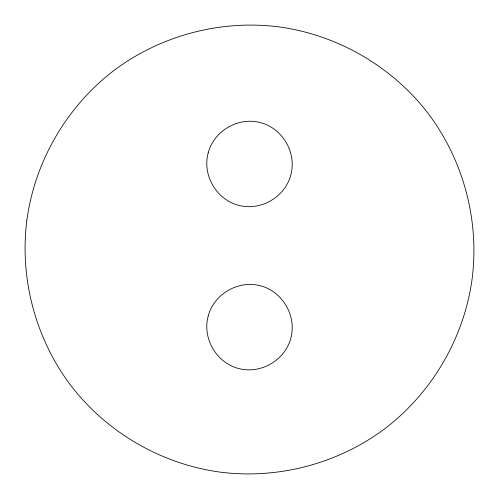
<?xml version="1.0" encoding="UTF-8"?>
<svg xmlns="http://www.w3.org/2000/svg" width="499" height="499" viewBox="0 0 499 499"><rect width="100%" height="100%" fill="white"/><g stroke="black" fill="none" stroke-linecap="round" stroke-linejoin="round"><path stroke-width="0.75" d="M26.871 220.19C19.399 278.648 35.654 339.308 71.351 386.195C107.404 432.814 161.795 464.22 220.19 472.129C278.648 479.601 339.308 463.346 386.195 427.649C432.814 391.596 464.22 337.205 472.129 278.81C479.601 220.352 463.346 159.692 427.649 112.805C391.596 66.186 337.205 34.78 278.81 26.871C220.352 19.399 159.692 35.654 112.805 71.351C66.186 107.404 34.78 161.795 26.871 220.19M208.189 152.887C202.12 174.962 216.279 199.488 238.428 205.27C260.503 211.333 285.029 197.174 290.811 175.024C296.88 152.95 282.721 128.43 260.572 122.642C238.497 116.579 213.971 130.738 208.189 152.887M208.189 316.073C202.12 338.147 216.279 362.673 238.428 368.455C260.503 374.518 285.029 360.359 290.811 338.216C296.88 316.141 282.721 291.616 260.572 285.827C238.497 279.764 213.971 293.923 208.189 316.073"/></g></svg>
